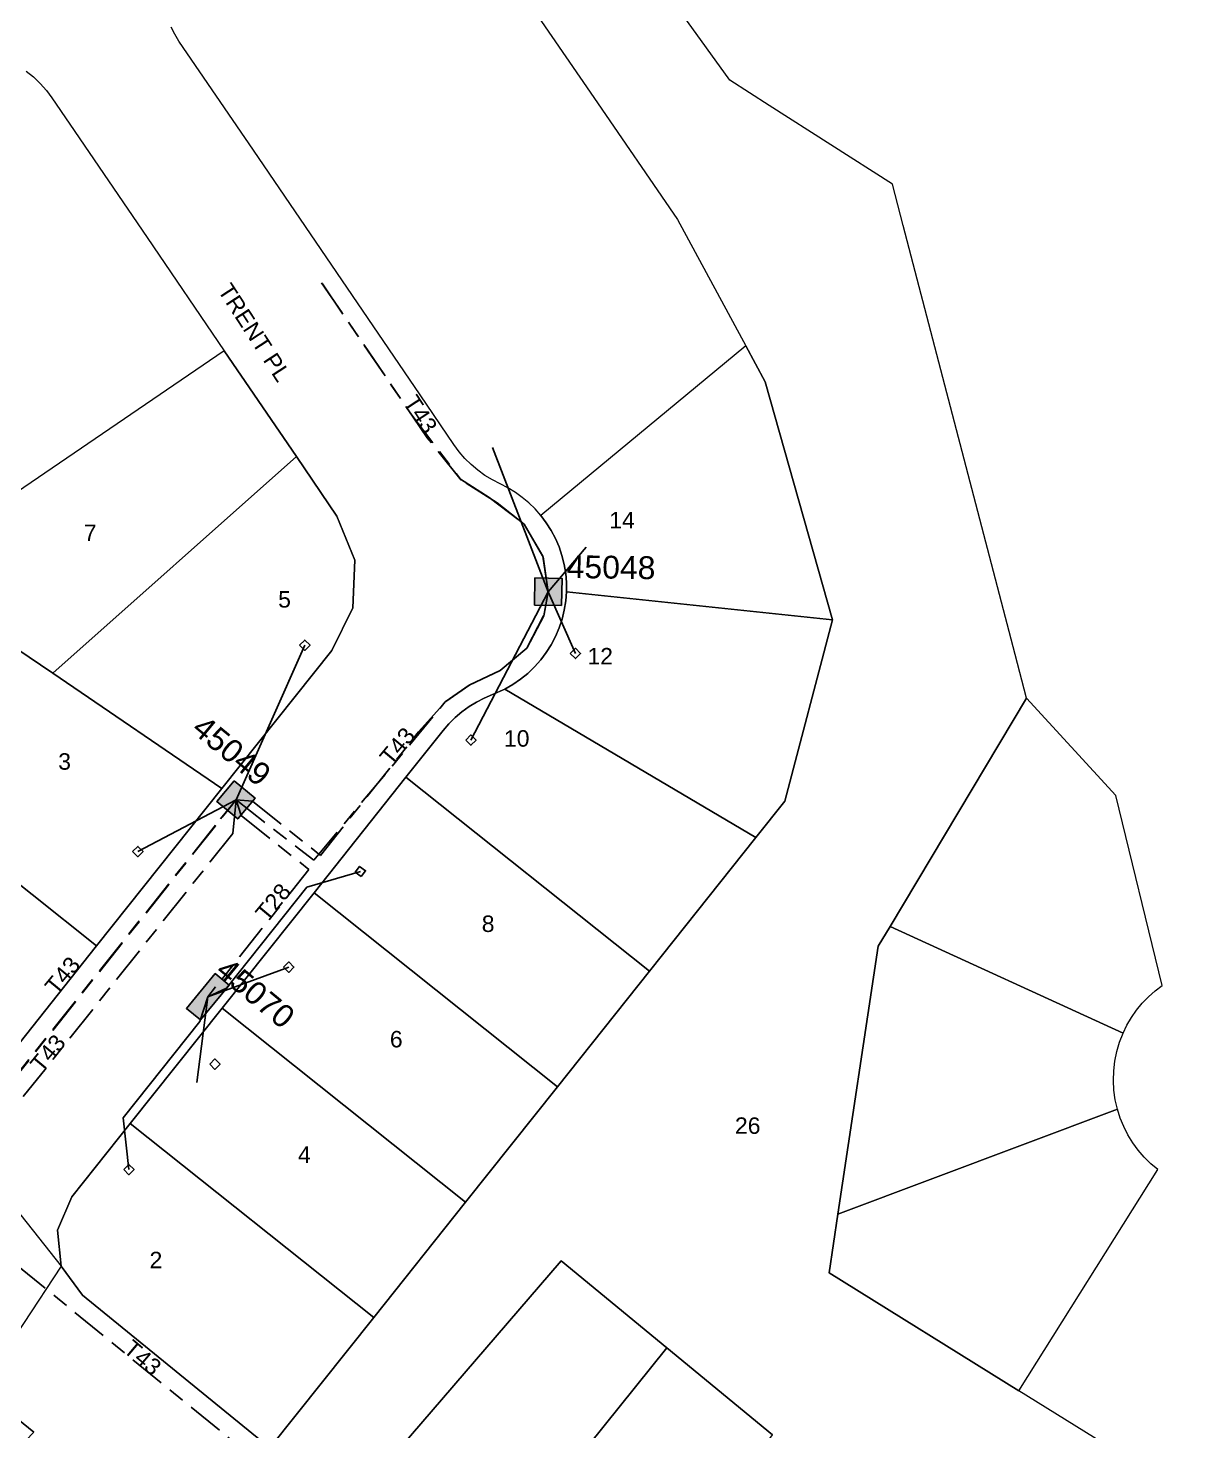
# Model space of a CAD drawing. Header units: metres. Extents: x 298351 to 299301, y 6265099 to 6266102.
# Drawn here: x 299150.5 to 299278.8, y 6265735 to 6265888.5 of the extents above; entities that cross this region are included whole.
import ezdxf
from ezdxf.enums import TextEntityAlignment as Align

# ---------------------------------------------------------------- set-up
doc = ezdxf.new("R2010")
doc.units = ezdxf.units.M
doc.linetypes.add('Cable Exist UG', pattern=[8.2, 4, -1.2, 1.8, -1.2])
doc.layers.get('0').update_dxf_attribs({"color": 6})
doc.layers.add('Cadastre Land Parcels_SP_EXT', color=9, linetype='Continuous', lineweight=5)
doc.layers.add('Cadastre Roads_SP_EXT', color=9, linetype='Continuous', lineweight=5)
for name, color, linetype in [('Mains_LV_EXT', 7, 'Continuous'), ('Mains_SL_EXT', 7, 'Continuous'), ('Services_SP_EXT', 7, 'Continuous'), ('SupportsUG_SP_LV_EXT', 7, 'Continuous'), ('SupportsUG_SP_LV_SL_EXT', 7, 'Continuous')]:
    doc.layers.add(name, color=color, linetype=linetype)
doc.layers.get('0').freeze()
doc.styles.add('COLUMN_LABEL', font='arial.ttf')
doc.styles.add('iecARIAL', font='arial.ttf', dxfattribs={"height": 2})
doc.styles.add('POLE_LABEL', font='arial.ttf')
doc.styles.get("Standard").update_dxf_attribs({"font": 'arial.ttf'})

# ---------------------------------------------------------------- blocks, each defined once
blk = doc.blocks.new('COLUMN_EXT')
blk.add_hatch(color=256).paths.add_polyline_path([(-1.49, 1.48), (-1.49, -1.49), (1.48, -1.49), (1.48, 1.48)])
blk.add_lwpolyline([(-1.49, -1.49), (1.48, -1.49), (1.48, 1.48), (-1.49, 1.48)], close=True)
for tag, height, style, flags, p in [('ASSET_NUM', 2.5, 'COLUMN_LABEL', 8, (2, 2)), ('STRUCTURE_PLANT_NUMBER', 0.2, 'POLE_LABEL', 9, (1.81, 0.03)), ('STREET_CODE', 0.2, 'COLUMN_LABEL', 9, (1.81, -0.2))]:
    blk.add_attdef(tag, text='', height=height, dxfattribs=dict(style=style, flags=flags)).set_placement(p, align=Align.MIDDLE_LEFT)
at = {"flags": 9}
for tag, p in [('COLUMN_TYPE', (1.81, -0.4)), ('OWNED_BY', (1.81, -0.6)), ('STATE', (1.81, -0.8)), ('USAGE', (1.81, -1)), ('STREETNAME', (1.81, -1.6)), ('LEGEND', (1.81, -1.2)), ('LOCATION', (1.81, -1.4)), ('SUBURB', (1.81, -1.8)), ('NOTES', (1.81, -2))]:
    blk.add_attdef(tag, text='', height=0.2, dxfattribs=at).set_placement(p, align=Align.MIDDLE_LEFT)
at = {"flags": 1}
blk.add_attdef('Z', (1.81, -2.35), '', height=0.2, dxfattribs=at)
blk = doc.blocks.new('PILLAR_EXT')
blk.add_hatch(color=256).paths.add_polyline_path([(-2.475, 0.99), (-2.475, -0.99), (2.475, -0.99), (2.475, 0.99)])
blk.add_lwpolyline([(-2.475, -0.99), (2.475, -0.99), (2.475, 0.99), (-2.475, 0.99)], close=True)
at = {"style": 'iecARIAL', "flags": 8}
blk.add_attdef('ASSET_NUM', (1.5, 3.5), '', height=2.5, dxfattribs=at)
for tag, p, flags in [('OWNED_BY', (0, -0.2), 9), ('STATE', (0, -0.4), 9), ('SUPPORT_TYPE', (0, -0.6), 9), ('USAGE', (0, -0.8), 9), ('LEGEND', (0, -1), 9), ('LOCATION', (0, -1.2), 9), ('NOTES', (0, -1.4), 9), ('PARENT', (0, -1.6), 9), ('STREETNAME', (0, -1.8), 9), ('SUBURB', (0, -2), 1)]:
    blk.add_attdef(tag, p, '', height=0.2, dxfattribs=dict(flags=flags))
blk = doc.blocks.new('CCP_EXT')
at = {"flags": 9}
for tag, p in [('LIFE_SUPPORT', (0, -1.6)), ('STATE', (0, -1.8)), ('NOTES', (0, -2))]:
    blk.add_attdef(tag, text='', height=0.2, dxfattribs=at).set_placement(p, align=Align.MIDDLE_LEFT)
blk.add_wipeout([(0, 0.57), (0.57, 0), (0, -0.57), (-0.57, 0)])
blk.add_lwpolyline([(-0.57, 0), (0, 0.57), (0.57, 0), (0, -0.57), (-0.57, 0)])
at = {"flags": 1}
blk.add_attdef('Z', (0, 0), '', height=0.2, dxfattribs=at)
at = {"flags": 9}
for tag, p in [('CCP_TYPE', (0, 0)), ('CONSTRUCTED_VOLTAGE', (0, -0.2)), ('OPERATING_VOLTAGE', (0, -0.6)), ('ORIENTATION', (0, -0.8)), ('OWNED_BY', (0, -1)), ('NO_PHASES', (0, -0.4)), ('USAGE', (0, -1.2)), ('LEGEND', (0, -1.4))]:
    blk.add_attdef(tag, text='', height=0.2, dxfattribs=at).set_placement(p, align=Align.MIDDLE_LEFT)

msp = doc.modelspace()

# ---------------------------------------------------------------- linework, layer by layer
at = {"layer": 'Cadastre Land Parcels_SP_EXT', "linetype": 'Continuous'}
for points in [[(299278.79, 6265727.09), (299258.97, 6265739.4), (299238.19, 6265752.3), (299239.16, 6265758.73), (299243.57, 6265788.05), (299244.86, 6265790.2), (299259.82, 6265815.2), (299258.57, 6265819.97), (299254.48, 6265835.64), (299250.43, 6265851.12), (299246.3, 6265866.94), (299245.13, 6265871.43), (299231.63, 6265880.06), (299227.32, 6265882.82), (299212.01, 6265904.11)], [(299203.25, 6265894.3), (299212.42, 6265880.94), (299221.58, 6265867.58), (299229.06, 6265853.77), (299231.2, 6265849.81), (299238.55, 6265823.78), (299233.34, 6265803.94), (299230.17, 6265799.95), (299218.52, 6265785.32), (299208.46, 6265772.68), (299198.39, 6265760.05), (299188.33, 6265747.41), (299176.97, 6265733.15)], [(299185.34, 6265726.33), (299208.84, 6265753.61), (299220.42, 6265744.09), (299232.01, 6265734.57)]]:
    msp.add_lwpolyline(points, dxfattribs=at)
for points in [[(299238.55, 6265823.78), (299231.2, 6265849.81), (299229.06, 6265853.77), (299206.63, 6265835.2), (299207.23, 6265834.4), (299207.76, 6265833.55), (299208.23, 6265832.67), (299208.62, 6265831.75), (299208.94, 6265830.81), (299209.18, 6265829.83), (299209.35, 6265828.85), (299209.43, 6265827.85), (299209.44, 6265826.85), (299238.55, 6265823.78)], [(299179.86, 6265841.63), (299171.95, 6265853.22), (299141.36, 6265832.37), (299143.94, 6265828.52), (299149.26, 6265820.6), (299153.19, 6265817.92), (299179.86, 6265841.63)], [(299171.7, 6265805.3), (299183.74, 6265820.42), (299186.06, 6265825.09), (299186.25, 6265830.3), (299184.28, 6265835.13), (299179.86, 6265841.63), (299153.19, 6265817.92), (299171.7, 6265805.3)], [(299238.55, 6265823.78), (299209.44, 6265826.85), (299209.36, 6265825.84), (299209.2, 6265824.84), (299208.96, 6265823.85), (299208.64, 6265822.88), (299208.25, 6265821.95), (299207.77, 6265821.05), (299207.23, 6265820.19), (299206.62, 6265819.38), (299205.95, 6265818.62), (299205.21, 6265817.91), (299204.42, 6265817.27), (299203.58, 6265816.7), (299202.7, 6265816.2), (299230.17, 6265799.95), (299233.34, 6265803.94), (299238.55, 6265823.78)], [(299171.7, 6265805.3), (299153.19, 6265817.92), (299149.26, 6265820.6), (299136.8, 6265804.95), (299157.99, 6265788.09), (299171.7, 6265805.3)], [(299230.17, 6265799.95), (299202.7, 6265816.2), (299201.33, 6265815.59), (299200.44, 6265815.21), (299199.59, 6265814.77), (299198.77, 6265814.27), (299197.99, 6265813.7), (299197.25, 6265813.07), (299196.57, 6265812.4), (299195.94, 6265811.67), (299191.86, 6265806.54), (299218.52, 6265785.32), (299230.17, 6265799.95)], [(299274.66, 6265783.76), (299269.59, 6265804.53), (299259.82, 6265815.2), (299244.86, 6265790.2), (299270.37, 6265778.53), (299270.8, 6265779.41), (299271.29, 6265780.25), (299271.85, 6265781.06), (299272.47, 6265781.81), (299273.15, 6265782.51), (299273.88, 6265783.17), (299274.66, 6265783.76)], [(299218.52, 6265785.32), (299191.86, 6265806.54), (299181.8, 6265793.91), (299208.46, 6265772.68), (299218.52, 6265785.32)], [(299157.99, 6265788.09), (299136.8, 6265804.95), (299128.59, 6265794.65), (299125.17, 6265790.34), (299135.91, 6265774.35), (299139.15, 6265771.81), (299143.27, 6265771.64), (299146.71, 6265773.92), (299157.99, 6265788.09)], [(299198.39, 6265760.05), (299208.46, 6265772.68), (299181.8, 6265793.91), (299171.74, 6265781.27), (299198.39, 6265760.05)], [(299270.37, 6265778.53), (299244.86, 6265790.2), (299243.57, 6265788.05), (299239.16, 6265758.73), (299269.76, 6265770.22), (299269.52, 6265771.25), (299269.38, 6265772.3), (299269.32, 6265773.36), (299269.35, 6265774.43), (299269.48, 6265775.48), (299269.69, 6265776.52), (299269.99, 6265777.54), (299270.37, 6265778.53)], [(299188.33, 6265747.41), (299198.39, 6265760.05), (299171.74, 6265781.27), (299161.68, 6265768.64), (299188.33, 6265747.41)], [(299274.19, 6265763.61), (299273.42, 6265764.25), (299272.69, 6265764.97), (299272.03, 6265765.73), (299271.44, 6265766.55), (299270.91, 6265767.41), (299270.45, 6265768.32), (299270.07, 6265769.25), (299269.76, 6265770.22), (299239.16, 6265758.73), (299238.19, 6265752.3), (299258.97, 6265739.4), (299274.19, 6265763.61)], [(299188.33, 6265747.41), (299161.68, 6265768.64), (299155.29, 6265760.62), (299153.7, 6265756.99), (299154.13, 6265753.05), (299156.45, 6265749.85), (299176.97, 6265733.15), (299188.33, 6265747.41)], [(299220.42, 6265744.09), (299208.84, 6265753.61), (299185.34, 6265726.33), (299189.3, 6265723.11), (299193.64, 6265719.64), (299198.04, 6265716.26), (299220.42, 6265744.09)], [(299151.11, 6265734.86), (299145.26, 6265739.62), (299143.33, 6265741.25), (299141.45, 6265742.93), (299139.63, 6265744.67), (299111.27, 6265722.48), (299125.49, 6265716.55), (299131.21, 6265714.18), (299151.11, 6265734.86)], [(299232.01, 6265734.57), (299220.42, 6265744.09), (299198.04, 6265716.26), (299202.49, 6265712.97), (299206.99, 6265709.76), (299211.56, 6265706.63), (299232.01, 6265734.57)]]:
    msp.add_lwpolyline(points, close=True, dxfattribs=at)
at = {"layer": 'Cadastre Roads_SP_EXT', "linetype": 'Continuous'}
msp.add_lwpolyline([(299176.97, 6265733.15), (299156.45, 6265749.85), (299154.13, 6265753.05), (299149.98, 6265746.77), (299145.26, 6265739.62), (299151.11, 6265734.86)], dxfattribs=at)
at = {"layer": 'Mains_LV_EXT', "linetype": 'Cable Exist UG'}
for points in [[(299207.44, 6265826.85), (299206.86, 6265830.72), (299204.81, 6265834.24), (299201.84, 6265836.58), (299197.91, 6265839.07), (299194.2, 6265843.68), (299182.63, 6265860.66)], [(299135.98, 6265751.62), (299141.56, 6265745.61), (299149.26, 6265753.14), (299184.08, 6265724.78)]]:
    msp.add_lwpolyline(points, dxfattribs=at)
at = {"layer": 'Mains_SL_EXT', "linetype": 'Cable Exist UG'}
for points in [[(299182.63, 6265860.66), (299192.39, 6265846.33), (299197.82, 6265839.18), (299200.96, 6265837.14), (299204.81, 6265834.24), (299206.87, 6265830.67), (299207.44, 6265826.85)], [(299135.98, 6265751.62), (299141.56, 6265745.61), (299149.26, 6265753.14), (299184.08, 6265724.78)]]:
    msp.add_lwpolyline(points, dxfattribs=at)
at = {"layer": 'Services_SP_EXT'}
for points in [[(299201.34, 6265842.62), (299207.44, 6265826.85)], [(299211.58, 6265831.71), (299207.44, 6265826.85)]]:
    msp.add_lwpolyline(points, dxfattribs=at)

# ---------------------------------------------------------------- block references
at = {"layer": 'SupportsUG_SP_LV_EXT'}
ref = msp.add_blockref('PILLAR_EXT', (299170.17, 6265782.52), dxfattribs=dict(at, rotation=50.37926946903561))
ref.add_attrib('ASSET_NUM', '45070', dxfattribs={"layer": '0', "height": 2.5, "rotation": 320.3429, "style": 'iecARIAL'}).set_placement((299171.67, 6265786.03), align=Align.MIDDLE_LEFT)
at = {"layer": 'SupportsUG_SP_LV_SL_EXT'}
ref = msp.add_blockref('COLUMN_EXT', (299207.44, 6265826.85), dxfattribs=dict(at, rotation=89.22789972958579))
ref.add_attrib('ASSET_NUM', '45048', dxfattribs={"layer": '0', "height": 2.5, "rotation": 359.1921, "style": 'COLUMN_LABEL'}).set_placement((299209.44, 6265827.6), align=Align.BOTTOM_LEFT)
ref = msp.add_blockref('COLUMN_EXT', (299173.26, 6265804.06), dxfattribs=dict(at, rotation=230.3093205770252))
ref.add_attrib('ASSET_NUM', '45049', dxfattribs={"layer": '0', "height": 2.5, "rotation": 320.3455, "style": 'COLUMN_LABEL'}).set_placement((299175.26, 6265804.81), align=Align.BOTTOM_RIGHT)

# ---------------------------------------------------------------- texts
at = {"layer": 'Cadastre Land Parcels_SP_EXT'}
for s, p in [('14', (299214.12, 6265833.78)), ('7', (299156.59, 6265832.38)), ('5', (299177.87, 6265825.11)), ('12', (299211.73, 6265818.89)), ('10', (299202.59, 6265809.89)), ('3', (299153.79, 6265807.37)), ('8', (299200.16, 6265789.61)), ('6', (299190.1, 6265776.98)), ('26', (299227.88, 6265767.52)), ('4', (299180.04, 6265764.34)), ('2', (299163.79, 6265752.81))]:
    msp.add_text(s, height=1.8, dxfattribs=at).set_placement(p)
at = {"layer": 'Cadastre Roads_SP_EXT'}
msp.add_text('TRENT PL', height=1.8, rotation=303.0351, dxfattribs=at).set_placement((299171.2, 6265859.82))
at = {"layer": 'Mains_LV_EXT'}
for s, rotation, p in [('T43', 303.1384, (299191.53, 6265847.59)), ('T43', 50.3792, (299190.23, 6265807.71)), ('T28', 50.3792, (299176.63, 6265790.64)), ('T43', 50.3751, (299153.57, 6265782.62)), ('T43', 50.3751, (299151.97, 6265774.1)), ('T43', 319.7251, (299160.8, 6265743.74))]:
    msp.add_text(s, height=1.8, rotation=rotation, dxfattribs=at).set_placement(p)

# ---------------------------------------------------------------- next in the draw order: block references
at = {"layer": 'Services_SP_EXT'}
for p in [(299180.79, 6265820.99), (299210.41, 6265820.09), (299198.97, 6265810.61), (299162.51, 6265798.41), (299179.03, 6265785.76), (299170.95, 6265775.14), (299161.53, 6265763.61)]:
    msp.add_blockref('CCP_EXT', p, dxfattribs=at)
at = {"layer": 'Services_SP_EXT', "rotation": 98.90308449402445}
msp.add_blockref('CCP_EXT', (299186.88, 6265796.23), dxfattribs=at)

# ---------------------------------------------------------------- next in the draw order: linework, layer by layer
at = {"layer": 'Cadastre Roads_SP_EXT', "linetype": 'Continuous'}
for points in [[(299147.18, 6265761.74), (299154.13, 6265753.05), (299153.7, 6265756.99), (299155.29, 6265760.62), (299161.68, 6265768.64), (299171.74, 6265781.27), (299181.8, 6265793.91), (299191.86, 6265806.54), (299195.94, 6265811.67), (299196.57, 6265812.4), (299197.25, 6265813.07), (299197.99, 6265813.7), (299198.77, 6265814.27), (299199.59, 6265814.77), (299200.44, 6265815.21), (299201.33, 6265815.59), (299202.7, 6265816.2), (299203.58, 6265816.7), (299204.42, 6265817.27), (299205.21, 6265817.91), (299205.95, 6265818.62), (299206.62, 6265819.38), (299207.23, 6265820.19), (299207.77, 6265821.05), (299208.25, 6265821.95), (299208.64, 6265822.88), (299208.96, 6265823.85), (299209.2, 6265824.84), (299209.36, 6265825.84), (299209.44, 6265826.85), (299209.43, 6265827.85), (299209.35, 6265828.85), (299209.18, 6265829.83), (299208.94, 6265830.81), (299208.62, 6265831.75), (299208.23, 6265832.67), (299207.76, 6265833.55), (299207.23, 6265834.4), (299206.63, 6265835.2), (299206, 6265835.91), (299205.33, 6265836.56), (299204.6, 6265837.17), (299203.84, 6265837.72), (299203.03, 6265838.21), (299201.34, 6265839.08), (299200.51, 6265839.58), (299199.73, 6265840.14), (299199, 6265840.77), (299198.31, 6265841.44), (299197.68, 6265842.17), (299197.11, 6265842.95), (299193.4, 6265848.39), (299184.28, 6265861.77), (299175.16, 6265875.16), (299167.01, 6265887.11), (299166.55, 6265887.85), (299166.14, 6265888.62)], [(299150.29, 6265883.83), (299151.08, 6265883.19), (299151.82, 6265882.48), (299152.49, 6265881.71), (299153.1, 6265880.88), (299155.06, 6265878.02), (299163.51, 6265865.62), (299171.95, 6265853.22), (299179.86, 6265841.63), (299184.28, 6265835.13), (299186.25, 6265830.3), (299186.06, 6265825.09), (299183.74, 6265820.42), (299171.7, 6265805.3), (299157.99, 6265788.09), (299146.71, 6265773.92)]]:
    msp.add_lwpolyline(points, dxfattribs=at)
at = {"layer": 'Mains_LV_EXT', "linetype": 'Cable Exist UG'}
for points in [[(299173.26, 6265804.06), (299175.06, 6265803.91), (299182.49, 6265797.99), (299193.24, 6265811.5), (299196.21, 6265814.82), (299198.85, 6265816.65), (299202.18, 6265818.21), (299205.08, 6265820.67), (299206.97, 6265824.19), (299207.44, 6265826.85)], [(299173.26, 6265804.06), (299172.89, 6265800.38), (299149.45, 6265770.94), (299144.4, 6265767.6), (299137.69, 6265767.87), (299132.94, 6265771.61), (299126.77, 6265780.78), (299130.18, 6265785.63)], [(299130.18, 6265785.63), (299129.44, 6265780.54), (299134.42, 6265773.07), (299138.42, 6265769.92), (299143.84, 6265769.7), (299148.08, 6265772.51), (299171.56, 6265802), (299173.26, 6265804.06)], [(299173.26, 6265804.06), (299173.81, 6265802.34), (299181.24, 6265796.43), (299170.17, 6265782.52)]]:
    msp.add_lwpolyline(points, dxfattribs=at)
at = {"layer": 'Mains_SL_EXT', "linetype": 'Cable Exist UG'}
for points in [[(299173.26, 6265804.06), (299181.77, 6265797.46), (299196.17, 6265814.78), (299198.79, 6265816.61), (299202.18, 6265818.21), (299205.08, 6265820.67), (299207, 6265824.39), (299207.44, 6265826.85)], [(299132.95, 6265791.32), (299128.02, 6265782.69), (299134.42, 6265772.99), (299138.42, 6265769.84), (299143.84, 6265769.62), (299148.08, 6265772.43), (299173.26, 6265804.06)]]:
    msp.add_lwpolyline(points, dxfattribs=at)
at = {"layer": 'Services_SP_EXT'}
for points in [[(299198.97, 6265810.61), (299207.44, 6265826.85)], [(299210.41, 6265820.09), (299207.44, 6265826.85)], [(299180.79, 6265820.99), (299173.26, 6265804.06)], [(299162.51, 6265798.41), (299173.26, 6265804.06)], [(299170.17, 6265782.52), (299172.2, 6265783.46), (299172.2, 6265783.46), (299181.02, 6265794.53), (299186.88, 6265796.23)], [(299179.03, 6265785.76), (299170.17, 6265782.52)], [(299170.17, 6265782.52), (299169.3, 6265779.82), (299169.3, 6265779.82), (299160.89, 6265769.26), (299161.53, 6265763.61)], [(299168.97, 6265773.13), (299170.17, 6265782.52)]]:
    msp.add_lwpolyline(points, dxfattribs=at)

doc.saveas('drawing.dxf')
